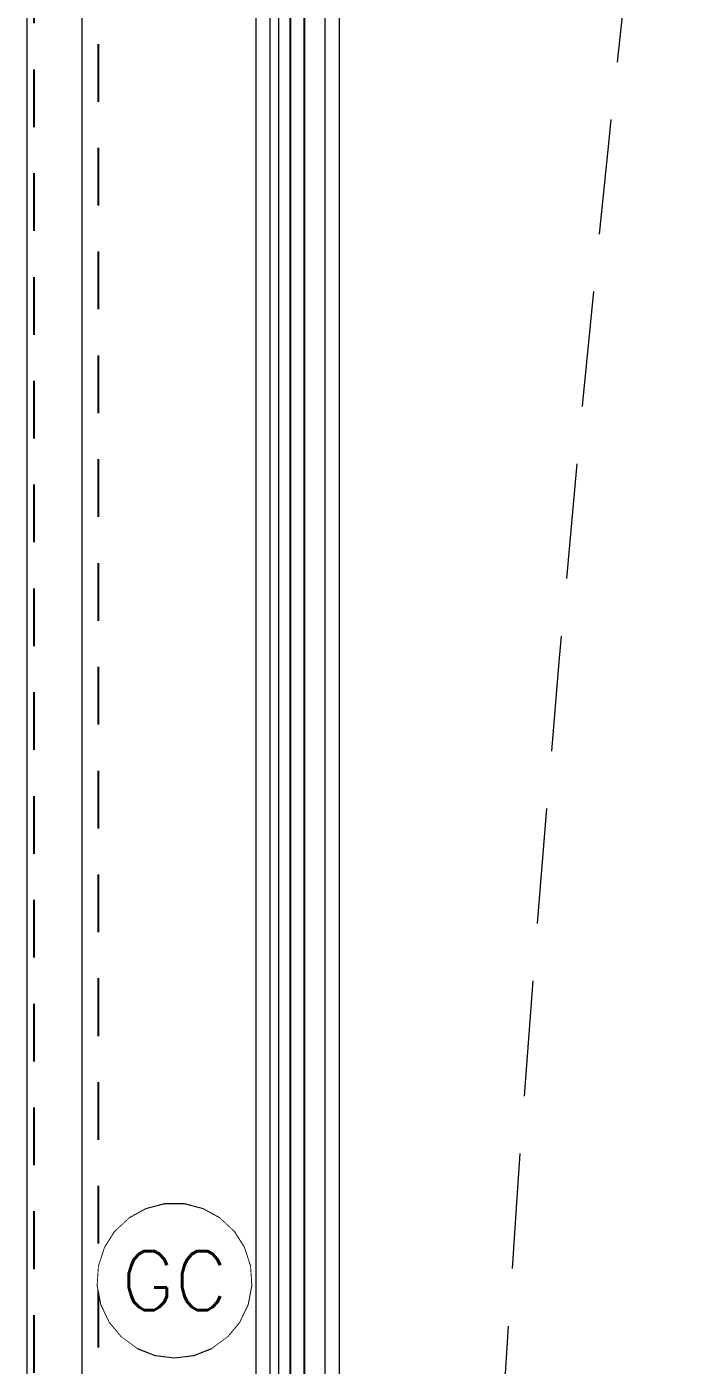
# Model space of a CAD drawing. Header units: millimetres. Extents: x 188.6 to 263.2, y 40.1 to 120.1.
# Drawn here: x 205.008 to 206.44, y 54.813 to 57.714 of the extents above; entities that cross this region are included whole.
import ezdxf
from ezdxf.enums import TextEntityAlignment as Align

# ---------------------------------------------------------------- set-up
doc = ezdxf.new("R2010")
doc.units = ezdxf.units.MM
doc.set_wipeout_variables(frame=1)
for name, pattern in [('HIDDEN', [0.375, 0.25, -0.125]), ('HIDDEN2', [0.1875, 0.125, -0.0625]), ('Linha Tracejada 2_1', [300, 200, -100]), ('Wipeout_Contour', [1000, 0, -1000])]:
    doc.linetypes.add(name, pattern=pattern)
for name, color, linetype in [('ARQ', 8, 'Continuous'), ('ESTR-VIGAS', 11, 'HIDDEN2'), ('ESTRUTURA', 7, 'Continuous'), ('INC-CORRIMÃO', 7, 'Continuous'), ('INC-TEXTO', 7, 'Continuous')]:
    doc.layers.add(name, color=color, linetype=linetype)
doc.styles.add('ROMANS', font='ROMANS.SHX', dxfattribs={"height": 0.15})

# ---------------------------------------------------------------- blocks, each defined once
blk = doc.blocks.new('ESTR-1TP-29.09.2016')
at = {"layer": 'ESTR-VIGAS'}
for points in [[(1.7024, 22.8702), (1.7024, 12.7752)], [(1.8424, 13.5752), (1.8424, 22.6702)]]:
    blk.add_lwpolyline(points, dxfattribs=at)
blk = doc.blocks.new('arq-3pav')
at = {"layer": 'ARQ', "color": 8, "linetype": 'Continuous', "lineweight": 0}
for p, q in [((0.4961, 19.5351), (0.4961, 10.37)), ((0.6761, 19.3551), (0.6761, 10.37))]:
    blk.add_line(p, q, dxfattribs=at)
at = {"layer": 'ARQ', "color": 8, "linetype": 'Linha Tracejada 2_1', "lineweight": 0, "flags": 128}
blk.add_lwpolyline([(0.6461, 10.37), (0.6461, 19.3851)], dxfattribs=at)
at = {"layer": 'ARQ', "color": 8, "linetype": 'HIDDEN', "lineweight": 0}
blk.add_arc((68.4531, 10.2148), 67.5565, 172.108634, 179.868319, dxfattribs=at)
at = {"color": 8, "linetype": 'Wipeout_Contour', "lineweight": 0, "ltscale": 84654.079495}
blk.add_wipeout([(0.12, 0.205), (0.12, 20.185), (0.105, 20.2), (0.105, 0.205)], dxfattribs=at).dxf.layer = 'ARQ'
at = {"color": 8, "linetype": 'Wipeout_Contour', "lineweight": 0, "ltscale": 79482.612123}
blk.add_wipeout([(0.5261, 19.5051), (0.5261, 10.37), (0.5411, 10.37), (0.5411, 19.4901)], dxfattribs=at).dxf.layer = 'ARQ'
at = {"layer": 'ARQ', "color": 8, "linetype": 'Continuous', "lineweight": 0, "flags": 128}
blk.add_lwpolyline([(0.12, 0.205), (0.12, 20.185)], dxfattribs=at)
at = {"layer": 'ARQ', "color": 8, "linetype": 'Linha Tracejada 2_1', "lineweight": 0, "flags": 128}
blk.add_lwpolyline([(0.5261, 19.5051), (0.5261, 10.37)], dxfattribs=at)
at = {"color": 8, "linetype": 'Wipeout_Contour', "lineweight": 0, "ltscale": 84896.24501}
blk.add_wipeout([(0.105, 0.205), (0.105, 20.2), (0.015, 20.29), (0.015, 0.205)], dxfattribs=at).dxf.layer = 'ARQ'
at = {"color": 8, "linetype": 'Wipeout_Contour', "lineweight": 0, "ltscale": 79233.637631}
blk.add_wipeout([(0.5411, 19.4901), (0.5411, 10.37), (0.6311, 10.37), (0.6311, 19.4001)], dxfattribs=at).dxf.layer = 'ARQ'
at = {"color": 8, "linetype": 'Wipeout_Contour', "lineweight": 0, "ltscale": 85138.427341}
blk.add_wipeout([(0.015, 0.205), (0.015, 20.29), (0, 20.305), (0, 0.205)], dxfattribs=at).dxf.layer = 'ARQ'
at = {"color": 8, "linetype": 'Wipeout_Contour', "lineweight": 0, "ltscale": 80810.217985}
blk.add_wipeout([(0.6252, 17.5623), (0.5552, 17.5623), (0.5551, 16.5123), (0.6251, 16.5123)], dxfattribs=at).dxf.layer = 'ARQ'
at = {"color": 8, "linetype": 'Wipeout_Contour', "lineweight": 0, "ltscale": 77435.835504}
blk.add_wipeout([(0.625, 15.4623), (0.555, 15.4623), (0.555, 14.4123), (0.625, 14.4123)], dxfattribs=at).dxf.layer = 'ARQ'
at = {"layer": 'ARQ', "color": 8, "linetype": 'Continuous', "lineweight": 0, "flags": 128}
blk.add_lwpolyline([(0, 20.305), (0, 0.205)], dxfattribs=at)
at = {"color": 8, "linetype": 'Wipeout_Contour', "lineweight": 0, "ltscale": 100962.499992}
blk.add_wipeout([(0.5452, 17.5623), (0.5451, 16.5123), (0.5551, 16.5123), (0.5551, 16.5323), (0.5552, 17.5623)], dxfattribs=at).dxf.layer = 'ARQ'
at = {"color": 8, "linetype": 'Wipeout_Contour', "lineweight": 0, "ltscale": 96797.057595}
blk.add_wipeout([(0.545, 15.4623), (0.545, 14.4123), (0.555, 14.4123), (0.555, 14.4323), (0.555, 15.4623)], dxfattribs=at).dxf.layer = 'ARQ'
at = {"layer": 'ARQ', "color": 8, "linetype": 'Continuous', "lineweight": 0, "flags": 128}
blk.add_lwpolyline([(0.5454, 19.4598), (0.5453, 18.6123), (0.5452, 17.5623), (0.5451, 16.5123), (0.545, 15.4623), (0.545, 14.4123), (0.5449, 13.3623), (0.5448, 12.3123), (0.5447, 11.2623), (0.5446, 10.4148)], dxfattribs=at)
at = {"layer": 'ESTRUTURA'}
blk.add_blockref('ESTR-1TP-29.09.2016', (-1.6874, -2.5802), dxfattribs=at)
blk = doc.blocks.new('INC-OBJETO')
at = {"color": 0}
blk.add_lwpolyline([(0, 0.002084), (-0.000518, 0.002019), (-0.001004, 0.001827), (-0.001427, 0.001519), (-0.00176, 0.001117), (-0.001982, 0.000644), (-0.00208, 0.000131), (-0.002047, -0.000391), (-0.001886, -0.000887), (-0.001606, -0.001329), (-0.001225, -0.001686), (-0.000767, -0.001938), (-0.000261, -0.002068), (0.000261, -0.002068), (0.000767, -0.001938), (0.001225, -0.001686), (0.001606, -0.001329), (0.001886, -0.000887), (0.002047, -0.000391), (0.00208, 0.000131), (0.001982, 0.000644), (0.00176, 0.001117), (0.001427, 0.001519), (0.001004, 0.001827), (0.000518, 0.002019)], close=True, dxfattribs=at)
blk.add_wipeout([(0, 0.002084), (-0.000518, 0.002019), (-0.001004, 0.001827), (-0.001427, 0.001519), (-0.00176, 0.001117), (-0.001982, 0.000644), (-0.00208, 0.000131), (-0.002047, -0.000391), (-0.001886, -0.000887), (-0.001606, -0.001329), (-0.001225, -0.001686), (-0.000767, -0.001938), (-0.000261, -0.002068), (0.000261, -0.002068), (0.000767, -0.001938), (0.001225, -0.001686), (0.001606, -0.001329), (0.001886, -0.000887), (0.002047, -0.000391), (0.00208, 0.000131), (0.001982, 0.000644), (0.00176, 0.001117), (0.001427, 0.001519), (0.001004, 0.001827), (0.000518, 0.002019)], dxfattribs=at)
at = {"color": 0, "style": 'ROMANS', "width": 1.285725}
blk.add_attdef('OBJETO', text='', height=0.0016, dxfattribs=at).set_placement((-0.001786, -0.00083), (0.001643, -0.00083), align=Align.FIT)

msp = doc.modelspace()

# ---------------------------------------------------------------- block references
msp.add_blockref('arq-3pav', (205.0084, 40.2568))

# ---------------------------------------------------------------- next in the draw order: linework, layer by layer
at = {"layer": 'INC-CORRIMÃO'}
for p, q in [((205.5787, 59.7168), (205.5788, 50.6268)), ((205.6087, 59.6872), (205.6088, 50.6268))]:
    msp.add_line(p, q, dxfattribs=at)

# ---------------------------------------------------------------- next in the draw order: block references
at = {"layer": 'ESTRUTURA'}
msp.add_blockref('ESTR-1TP-29.09.2016', (203.3211, 37.6766), dxfattribs=at)

# ---------------------------------------------------------------- next in the draw order: block references
at = {"layer": 'INC-TEXTO'}
ref = msp.add_blockref('INC-OBJETO', (205.3282, 54.9967), dxfattribs=dict(at, xscale=80, yscale=80, zscale=80, rotation=180))
ref.add_attrib('OBJETO', 'GC', dxfattribs={"layer": '0', "height": 0.128, "style": 'ROMANS'}).set_placement((205.3282, 54.9967), align=Align.MIDDLE_CENTER)

doc.saveas('drawing.dxf')
